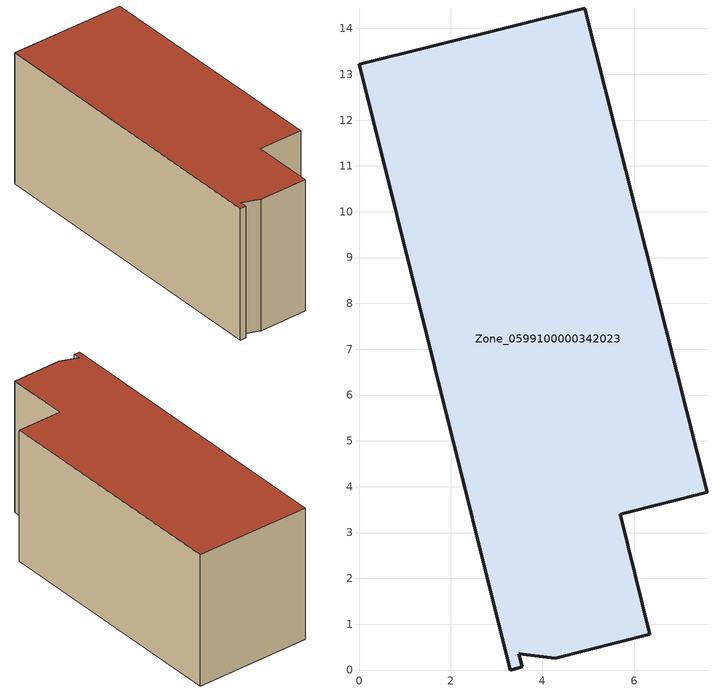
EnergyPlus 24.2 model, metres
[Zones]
Zone_0599100000342023
 floor ground (C_G): 0,13.22 4.93,14.45 7.6,3.88 5.7,3.4 6.35,0.78 4.28,0.25 3.48,0.36 3.55,0.07 3.29,0 z0
 wall outside (C_F): 4.93,14.45 0,13.22 3.29,0 3.55,0.07 3.48,0.36 4.28,0.25 6.35,0.78 5.7,3.4 7.6,3.88 4.93,14.45 z0:5.97
 roof outside (C_R): 4.28,0.25 6.35,0.78 5.7,3.4 7.6,3.88 4.93,14.45 0,13.22 3.29,0 3.55,0.07 3.48,0.36 z5.97
[BUILDING]
Pand.0599100000342023: North Axis=0; Terrain=City; Loads Convergence Tolerance Value=0.04; Temperature Convergence Tolerance Value=0.4; Solar Distribution=FullExterior; Maximum Number of Warmup Days=25; Minimum Number of Warmup Days=1
[Site:Location]
Rotterdam.The.Hague.AP_ZH_NLD Design_Conditions: Latitude=51.96; Longitude=4.45; Time Zone=1; Elevation=-4.5
[SITE:GROUNDTEMPERATURE:BUILDINGSURFACE]
18, 18, 18, 18, 18, 18, 18, 18, 18, 18, 18, 18
[MATERIAL] Thermal Absorptance=0.9; Solar Absorptance=0.7; Visible Absorptance=0.7
Name | Roughness | Thickness | Conductivity | Density | Specific Heat
G.TI.1992-2005 | MediumSmooth | 0.15 | 0.06 | 540 | 1210
F.TI.1992-2005 | Rough | 0.3 | 0.12 | 1920 | 840
R.TI.1992-2005 | MediumRough | 0.2 | 0.08 | 1500 | 1000
[CONSTRUCTION]
C_G: G.TI.1992-2005
C_F: F.TI.1992-2005
C_R: R.TI.1992-2005
[ZONE]
Zone_0599100000342023: Type=1; Multiplier=1; Ceiling Height=Autocalculate; Volume=Autocalculate; Floor Area=autocalculate; Part of Total Floor Area=Yes
[ZONEINFILTRATION:DESIGNFLOWRATE]
Infil_Zone_0599100000342023: Zone or ZoneList or Space or SpaceList=Zone_0599100000342023; Schedule=AlwaysOn; Design Flow Rate Calculation Method=Flow/Area; Flow Rate per Floor Area=0.0015; Constant Term Coefficient=1; Temperature Term Coefficient=0; Velocity Term Coefficient=0; Velocity Squared Term Coefficient=0
[HVACTEMPLATE:ZONE:IDEALLOADSAIRSYSTEM]
Zone_0599100000342023: Maximum Heating Supply Air Temperature=50; Minimum Cooling Supply Air Temperature=13; Maximum Heating Supply Air Humidity Ratio=0.0156; Minimum Cooling Supply Air Humidity Ratio=0.0077; Heating Limit=NoLimit; Cooling Limit=NoLimit; Dehumidification Control Type=ConstantSensibleHeatRatio; Cooling Sensible Heat Ratio=0.7; Dehumidification Setpoint=60; Humidification Control Type=None; Humidification Setpoint=30; Outdoor Air Method=None; Outdoor Air Flow Rate per Person=0.00944; Outdoor Air Flow Rate per Zone Floor Area=0; Outdoor Air Flow Rate per Zone=0; Demand Controlled Ventilation Type=None; Outdoor Air Economizer Type=NoEconomizer; Heat Recovery Type=None; Sensible Heat Recovery Effectiveness=0.7; Latent Heat Recovery Effectiveness=0.65
[ZONECONTROL:THERMOSTAT]
ThermostatControl_Zone_0599100000342023: Zone or ZoneList=Zone_0599100000342023; Control Type Schedule=DualSetpointControlType; Control 1=Thermostat_Zone_0599100000342023; Temperature Difference Between Cutout And Setpoint=0
[THERMOSTATSETPOINT:DUALSETPOINT]
Thermostat_Zone_0599100000342023: Heating Setpoint Temperature Schedule=HeatingSetpoint_Zone_0599100000342023; Cooling Setpoint Temperature Schedule=CoolingSetpoint_Zone_0599100000342023
[SCHEDULE:COMPACT]
HeatingSetpoint_Zone_0599100000342023: Through: 12/31, For: AllDays, Until: 24:00, 21
CoolingSetpoint_Zone_0599100000342023: Through: 12/31, For: AllDays, Until: 24:00, 24
DualSetpointControlType: Through: 12/31, For: AllDays, Until: 24:00, 4
AlwaysOn: Through: 12/31, For: AllDays, Until: 24:00, 1
